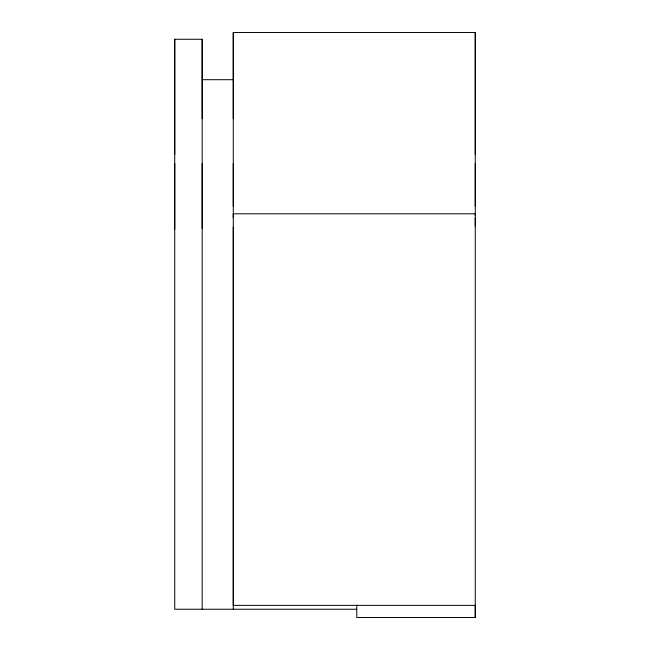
<?xml version="1.0" encoding="UTF-8"?>
<svg xmlns="http://www.w3.org/2000/svg" width="650" height="650" viewBox="0 0 650 650"><rect width="100%" height="100%" fill="white"/><g stroke="black" fill="none" stroke-linecap="round" stroke-linejoin="round"><path stroke-width="0.97" d="M174.736 163.638L174.736 609.245L356.769 609.245L356.769 605.183M174.736 154.221L174.736 39.276L202.183 39.276L202.183 228.386M202.183 609.245L202.183 163.638M202.183 118.739L202.183 39.276M233.269 609.245L233.269 227.24M233.269 217.726L233.269 213.809L475.264 213.809L475.264 215.434M233.269 206.294L233.269 163.638M233.269 118.739L233.269 32.5L475.264 32.5L475.264 617.5L356.769 617.5L356.769 609.245M475.264 617.5L475.264 605.369L233.269 605.369L233.269 32.5M475.264 225.94L475.264 217.726M475.264 206.294L475.264 163.638M475.264 154.221L475.264 32.5M202.183 79.698L233.269 79.698M174.736 39.276L174.736 229.255"/></g></svg>
